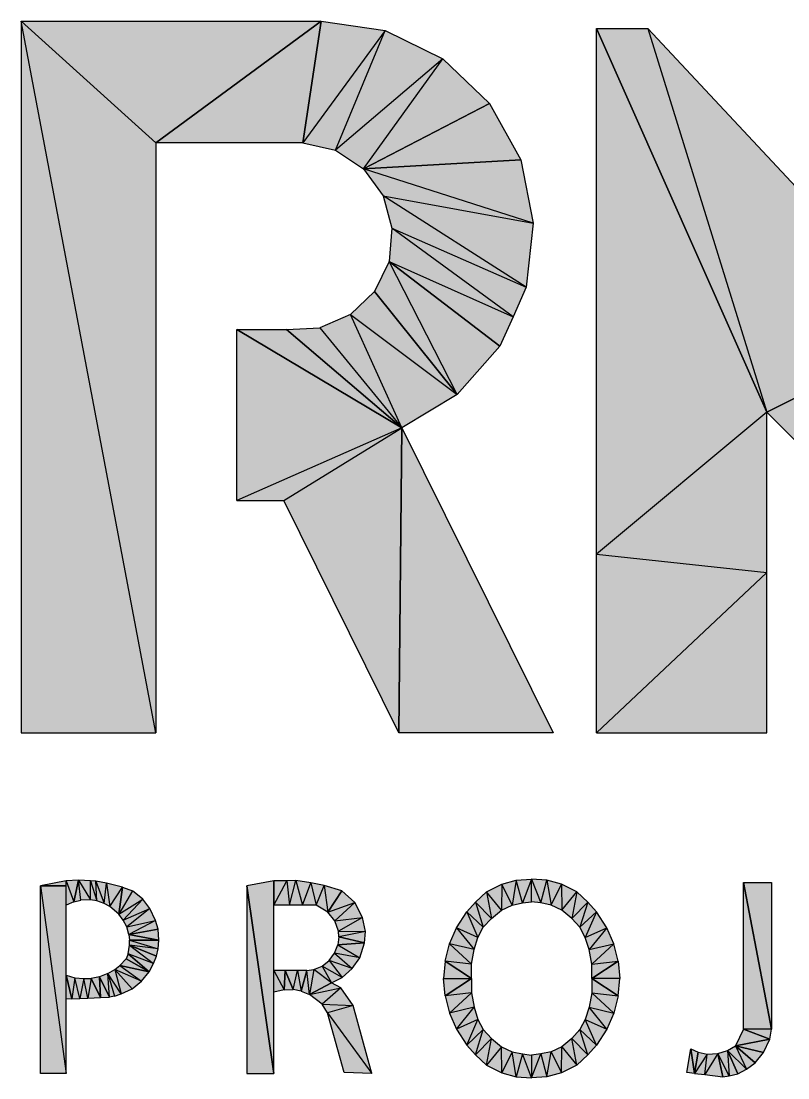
# Model space of a CAD drawing. Extents: x 0 to 119, y 0 to 84.
# Drawn here: x 112.336 to 113.43, y 10.733 to 12.241 of the extents above; entities that cross this region are included whole.
import ezdxf

# ---------------------------------------------------------------- set-up
doc = ezdxf.new("R2010")
doc.units = 0
doc.header["$MEASUREMENT"] = 0
doc.layers.add('35', color=255, linetype='CONTINUOUS')
doc.layers.add('48', color=7, linetype='CONTINUOUS')

msp = doc.modelspace()

# ---------------------------------------------------------------- linework, layer by layer
at = {"layer": '35', "color": 255, "linetype": 'Continuous'}
msp.add_line((113.285457, 10.740984), (113.29135, 10.774867), dxfattribs=at)
for points in [[(112.400094, 11.007624), (112.400094, 11.014564), (112.363265, 11.007624), (112.400094, 11.007624)], [(112.400094, 11.014564), (112.411117, 10.984457), (112.417433, 11.015539), (112.400094, 11.014564)], [(112.400094, 11.014564), (112.411117, 10.984457), (112.400094, 10.979635), (112.400094, 11.014564)], [(112.417433, 11.015539), (112.411117, 10.984457), (112.420744, 10.986872), (112.417433, 11.015539)], [(112.417433, 11.015539), (112.434562, 10.987343), (112.420744, 10.986872), (112.417433, 11.015539)], [(112.434562, 10.987343), (112.434562, 11.014788), (112.417433, 11.015539), (112.434562, 10.987343)], [(112.434562, 11.014788), (112.443797, 10.985889), (112.434562, 10.987343), (112.434562, 11.014788)], [(112.443797, 10.985889), (112.442093, 11.014006), (112.434562, 11.014788), (112.443797, 10.985889)], [(112.442093, 11.014006), (112.454245, 10.982406), (112.443797, 10.985889), (112.442093, 11.014006)], [(112.454245, 10.982406), (112.457666, 11.011298), (112.442093, 11.014006), (112.454245, 10.982406)], [(112.457666, 11.011298), (112.462424, 10.978141), (112.454245, 10.982406), (112.457666, 11.011298)], [(112.462424, 10.978141), (112.480219, 11.005412), (112.457666, 11.011298), (112.462424, 10.978141)], [(112.657895, 11.007624), (112.696197, 10.739511), (112.696197, 11.014447), (112.657895, 11.007624)], [(112.696197, 10.979635), (112.714738, 11.01464), (112.696197, 11.014447), (112.696197, 10.979635)], [(112.714738, 11.01464), (112.718392, 10.979635), (112.696197, 10.979635), (112.714738, 11.01464)], [(112.718392, 10.979635), (112.727527, 11.014843), (112.714738, 11.01464), (112.718392, 10.979635)], [(112.727527, 11.014843), (112.736917, 10.979635), (112.718392, 10.979635), (112.727527, 11.014843)], [(112.736917, 10.979635), (112.7491, 11.011845), (112.727527, 11.014843), (112.736917, 10.979635)], [(112.7491, 11.011845), (112.756596, 10.979635), (112.736917, 10.979635), (112.7491, 11.011845)], [(112.756596, 10.979635), (112.767994, 11.007953), (112.7491, 11.011845), (112.756596, 10.979635)], [(113.021165, 10.972596), (112.999666, 10.998786), (113.021558, 11.009831), (113.021165, 10.972596)], [(113.021558, 11.009831), (113.021165, 10.972596), (113.036306, 10.979964), (113.021558, 11.009831)], [(113.036306, 10.979964), (113.021558, 11.009831), (113.042213, 11.015528), (113.036306, 10.979964)], [(113.042213, 11.015528), (113.036306, 10.979964), (113.0508, 10.982959), (113.042213, 11.015528)], [(113.0508, 10.982959), (113.042213, 11.015528), (113.064035, 11.017117), (113.0508, 10.982959)], [(113.064035, 10.984723), (113.064035, 11.017117), (113.0508, 10.982959), (113.064035, 10.984723)], [(113.064035, 10.984723), (113.064035, 11.017117), (113.07727, 10.982959), (113.064035, 10.984723)], [(113.07727, 10.982959), (113.085857, 11.015528), (113.064035, 11.017117), (113.07727, 10.982959)], [(113.085857, 11.015528), (113.091764, 10.979964), (113.07727, 10.982959), (113.085857, 11.015528)], [(113.091764, 10.979964), (113.106512, 11.009831), (113.085857, 11.015528), (113.091764, 10.979964)], [(113.106512, 11.009831), (113.106905, 10.972596), (113.091764, 10.979964), (113.106512, 11.009831)], [(113.106905, 10.972596), (113.128404, 10.998786), (113.106512, 11.009831), (113.106905, 10.972596)], [(113.36648, 11.012044), (113.406255, 10.802857), (113.36648, 10.802857), (113.36648, 11.012044)], [(113.36648, 11.012044), (113.406255, 11.012044), (113.406255, 10.802857), (113.36648, 11.012044)], [(112.363265, 11.007624), (112.400094, 10.739511), (112.400094, 11.007624), (112.363265, 11.007624)], [(112.363265, 11.007624), (112.400094, 10.739511), (112.363265, 10.739511), (112.363265, 11.007624)], [(112.480219, 11.005412), (112.475275, 10.966833), (112.462424, 10.978141), (112.480219, 11.005412)], [(112.480219, 11.005412), (112.494376, 11.000259), (112.475275, 10.966833), (112.480219, 11.005412)], [(112.475275, 10.966833), (112.509386, 10.988172), (112.494376, 11.000259), (112.475275, 10.966833)], [(112.696197, 10.739511), (112.657895, 11.007624), (112.657895, 10.739511), (112.696197, 10.739511)], [(112.767994, 11.007953), (112.77313, 10.970036), (112.756596, 10.979635), (112.767994, 11.007953)], [(112.77313, 10.970036), (112.793425, 11.000259), (112.767994, 11.007953), (112.77313, 10.970036)], [(112.77313, 10.970036), (112.81198, 10.983449), (112.793425, 11.000259), (112.77313, 10.970036)], [(113.006827, 10.960991), (112.983797, 10.984173), (112.999666, 10.998786), (113.006827, 10.960991)], [(112.999666, 10.998786), (113.006827, 10.960991), (113.021165, 10.972596), (112.999666, 10.998786)], [(113.128404, 10.998786), (113.121243, 10.960991), (113.106905, 10.972596), (113.128404, 10.998786)], [(113.121243, 10.960991), (113.144273, 10.984173), (113.128404, 10.998786), (113.121243, 10.960991)], [(112.509386, 10.988172), (112.481498, 10.958562), (112.475275, 10.966833), (112.509386, 10.988172)], [(112.481498, 10.958562), (112.519217, 10.975189), (112.509386, 10.988172), (112.481498, 10.958562)], [(112.81198, 10.983449), (112.783381, 10.957277), (112.77313, 10.970036), (112.81198, 10.983449)], [(112.783381, 10.957277), (112.822798, 10.962418), (112.81198, 10.983449), (112.783381, 10.957277)], [(112.995056, 10.948213), (112.97164, 10.970449), (112.983797, 10.984173), (112.995056, 10.948213)], [(112.983797, 10.984173), (112.995056, 10.948213), (113.006827, 10.960991), (112.983797, 10.984173)], [(113.144273, 10.984173), (113.133014, 10.948213), (113.121243, 10.960991), (113.144273, 10.984173)], [(113.133014, 10.948213), (113.15643, 10.970449), (113.144273, 10.984173), (113.133014, 10.948213)], [(112.519217, 10.975189), (112.486353, 10.948788), (112.481498, 10.958562), (112.519217, 10.975189)], [(112.486353, 10.948788), (112.527347, 10.957858), (112.519217, 10.975189), (112.486353, 10.948788)], [(112.987484, 10.93369), (112.956726, 10.947676), (112.97164, 10.970449), (112.987484, 10.93369)], [(112.97164, 10.970449), (112.987484, 10.93369), (112.995056, 10.948213), (112.97164, 10.970449)], [(113.15643, 10.970449), (113.140586, 10.93369), (113.133014, 10.948213), (113.15643, 10.970449)], [(113.140586, 10.93369), (113.171344, 10.947676), (113.15643, 10.970449), (113.140586, 10.93369)], [(112.527347, 10.957858), (112.489481, 10.937848), (112.486353, 10.948788), (112.527347, 10.957858)], [(112.489481, 10.937848), (112.531116, 10.945505), (112.527347, 10.957858), (112.489481, 10.937848)], [(112.822798, 10.962418), (112.788261, 10.942629), (112.783381, 10.957277), (112.822798, 10.962418)], [(112.788261, 10.942629), (112.826831, 10.942377), (112.822798, 10.962418), (112.788261, 10.942629)], [(112.489481, 10.937848), (112.532086, 10.929699), (112.531116, 10.945505), (112.489481, 10.937848)], [(112.489481, 10.937848), (112.490427, 10.929699), (112.532086, 10.929699), (112.489481, 10.937848)], [(112.788972, 10.934511), (112.787586, 10.923401), (112.825795, 10.926234), (112.788972, 10.934511)], [(112.826831, 10.942377), (112.788972, 10.934511), (112.788261, 10.942629), (112.826831, 10.942377)], [(112.788972, 10.934511), (112.825795, 10.926234), (112.826831, 10.942377), (112.788972, 10.934511)], [(112.982149, 10.916399), (112.946719, 10.924562), (112.956726, 10.947676), (112.982149, 10.916399)], [(112.956726, 10.947676), (112.982149, 10.916399), (112.987484, 10.93369), (112.956726, 10.947676)], [(113.171344, 10.947676), (113.145921, 10.916399), (113.140586, 10.93369), (113.171344, 10.947676)], [(113.145921, 10.916399), (113.181351, 10.924562), (113.171344, 10.947676), (113.145921, 10.916399)], [(112.5247, 10.896361), (112.488221, 10.910586), (112.490286, 10.922517), (112.5247, 10.896361)], [(112.531245, 10.917706), (112.490286, 10.922517), (112.490427, 10.929699), (112.531245, 10.917706)], [(112.490286, 10.922517), (112.528755, 10.907211), (112.531245, 10.917706), (112.490286, 10.922517)], [(112.490286, 10.922517), (112.5247, 10.896361), (112.528755, 10.907211), (112.490286, 10.922517)], [(112.490427, 10.929699), (112.531245, 10.917706), (112.532086, 10.929699), (112.490427, 10.929699)], [(112.819024, 10.904901), (112.782901, 10.911396), (112.787586, 10.923401), (112.819024, 10.904901)], [(112.787586, 10.923401), (112.819024, 10.904901), (112.825795, 10.926234), (112.787586, 10.923401)], [(112.978371, 10.895702), (112.940595, 10.899857), (112.946719, 10.924562), (112.978371, 10.895702)], [(112.946719, 10.924562), (112.978371, 10.895702), (112.982149, 10.916399), (112.946719, 10.924562)], [(113.181351, 10.924562), (113.149699, 10.895702), (113.145921, 10.916399), (113.181351, 10.924562)], [(113.149699, 10.895702), (113.187475, 10.899857), (113.181351, 10.924562), (113.149699, 10.895702)], [(112.485537, 10.903031), (112.476385, 10.893515), (112.518439, 10.884906), (112.485537, 10.903031)], [(112.485537, 10.903031), (112.518439, 10.884906), (112.488221, 10.910586), (112.485537, 10.903031)], [(112.488221, 10.910586), (112.518439, 10.884906), (112.5247, 10.896361), (112.488221, 10.910586)], [(112.808071, 10.889485), (112.77535, 10.900716), (112.782901, 10.911396), (112.808071, 10.889485)], [(112.782901, 10.911396), (112.808071, 10.889485), (112.819024, 10.904901), (112.782901, 10.911396)], [(112.478287, 10.853095), (112.459221, 10.882176), (112.469149, 10.887815), (112.478287, 10.853095)], [(112.476385, 10.893515), (112.507386, 10.871493), (112.469149, 10.887815), (112.476385, 10.893515)], [(112.469149, 10.887815), (112.493913, 10.86067), (112.507386, 10.871493), (112.469149, 10.887815)], [(112.469149, 10.887815), (112.478287, 10.853095), (112.493913, 10.86067), (112.469149, 10.887815)], [(112.476385, 10.893515), (112.507386, 10.871493), (112.518439, 10.884906), (112.476385, 10.893515)], [(112.753319, 10.888071), (112.746891, 10.852527), (112.743338, 10.886826), (112.753319, 10.888071)], [(112.753319, 10.888071), (112.746891, 10.852527), (112.778694, 10.869148), (112.753319, 10.888071)], [(112.778694, 10.869148), (112.753319, 10.888071), (112.76509, 10.892951), (112.778694, 10.869148)], [(112.793513, 10.876591), (112.76509, 10.892951), (112.77535, 10.900716), (112.793513, 10.876591)], [(112.76509, 10.892951), (112.778694, 10.869148), (112.793513, 10.876591), (112.76509, 10.892951)], [(112.77535, 10.900716), (112.793513, 10.876591), (112.808071, 10.889485), (112.77535, 10.900716)], [(112.938351, 10.875252), (112.978158, 10.875252), (112.940595, 10.899857), (112.938351, 10.875252)], [(112.940595, 10.899857), (112.978158, 10.875252), (112.978371, 10.895702), (112.940595, 10.899857)], [(113.187475, 10.899857), (113.149913, 10.875252), (113.149699, 10.895702), (113.187475, 10.899857)], [(113.189719, 10.875252), (113.149913, 10.875252), (113.187475, 10.899857), (113.189719, 10.875252)], [(112.407907, 10.84595), (112.400094, 10.87992), (112.412348, 10.876318), (112.407907, 10.84595)], [(112.400094, 10.87992), (112.407907, 10.84595), (112.400094, 10.845578), (112.400094, 10.87992)], [(112.412348, 10.876318), (112.407907, 10.84595), (112.419638, 10.846509), (112.412348, 10.876318)], [(112.419638, 10.846509), (112.412348, 10.876318), (112.425197, 10.874993), (112.419638, 10.846509)], [(112.425197, 10.874993), (112.419638, 10.846509), (112.43103, 10.847051), (112.425197, 10.874993)], [(112.43103, 10.847051), (112.425197, 10.874993), (112.435517, 10.875306), (112.43103, 10.847051)], [(112.435517, 10.875306), (112.43103, 10.847051), (112.448803, 10.847897), (112.435517, 10.875306)], [(112.44767, 10.877643), (112.435517, 10.875306), (112.448803, 10.847897), (112.44767, 10.877643)], [(112.459221, 10.882176), (112.44767, 10.877643), (112.461966, 10.848524), (112.459221, 10.882176)], [(112.44767, 10.877643), (112.448803, 10.847897), (112.461966, 10.848524), (112.44767, 10.877643)], [(112.459221, 10.882176), (112.469107, 10.849944), (112.478287, 10.853095), (112.459221, 10.882176)], [(112.461966, 10.848524), (112.459221, 10.882176), (112.469107, 10.849944), (112.461966, 10.848524)], [(112.696197, 10.886826), (112.711166, 10.858923), (112.696197, 10.85589), (112.696197, 10.886826)], [(112.711166, 10.858923), (112.712181, 10.886826), (112.696197, 10.886826), (112.711166, 10.858923)], [(112.712181, 10.886826), (112.711166, 10.858923), (112.723752, 10.859532), (112.712181, 10.886826)], [(112.723752, 10.859532), (112.729842, 10.886826), (112.712181, 10.886826), (112.723752, 10.859532)], [(112.729842, 10.886826), (112.73512, 10.856893), (112.723752, 10.859532), (112.729842, 10.886826)], [(112.73512, 10.856893), (112.743338, 10.886826), (112.729842, 10.886826), (112.73512, 10.856893)], [(112.743338, 10.886826), (112.73512, 10.856893), (112.746891, 10.852527), (112.743338, 10.886826)], [(112.938351, 10.875252), (112.978158, 10.875252), (112.940595, 10.850648), (112.938351, 10.875252)], [(112.940595, 10.850648), (112.978158, 10.875252), (112.978371, 10.854803), (112.940595, 10.850648)], [(113.187475, 10.850648), (113.149913, 10.875252), (113.149699, 10.854803), (113.187475, 10.850648)], [(113.189719, 10.875252), (113.149913, 10.875252), (113.187475, 10.850648), (113.189719, 10.875252)], [(112.746891, 10.852527), (112.791952, 10.861783), (112.778694, 10.869148), (112.746891, 10.852527)], [(112.791952, 10.861783), (112.76521, 10.838402), (112.746891, 10.852527), (112.791952, 10.861783)], [(112.76521, 10.838402), (112.80963, 10.836739), (112.791952, 10.861783), (112.76521, 10.838402)], [(112.978371, 10.854803), (112.940595, 10.850648), (112.946719, 10.825943), (112.978371, 10.854803)], [(112.946719, 10.825943), (112.978371, 10.854803), (112.982149, 10.834106), (112.946719, 10.825943)], [(113.181351, 10.825943), (113.149699, 10.854803), (113.145921, 10.834106), (113.181351, 10.825943)], [(113.149699, 10.854803), (113.187475, 10.850648), (113.181351, 10.825943), (113.149699, 10.854803)], [(112.80963, 10.836739), (112.772801, 10.826427), (112.76521, 10.838402), (112.80963, 10.836739)], [(112.836146, 10.739511), (112.80963, 10.836739), (112.772801, 10.826427), (112.836146, 10.739511)], [(112.982149, 10.834106), (112.946719, 10.825943), (112.956726, 10.802829), (112.982149, 10.834106)], [(112.956726, 10.802829), (112.982149, 10.834106), (112.987484, 10.816815), (112.956726, 10.802829)], [(113.171344, 10.802829), (113.145921, 10.834106), (113.140586, 10.816815), (113.171344, 10.802829)], [(113.145921, 10.834106), (113.181351, 10.825943), (113.171344, 10.802829), (113.145921, 10.834106)], [(112.772801, 10.826427), (112.836146, 10.739511), (112.796371, 10.740984), (112.772801, 10.826427)], [(112.987484, 10.816815), (112.956726, 10.802829), (112.97164, 10.780056), (112.987484, 10.816815)], [(112.97164, 10.780056), (112.987484, 10.816815), (112.995056, 10.802292), (112.97164, 10.780056)], [(113.15643, 10.780056), (113.140586, 10.816815), (113.133014, 10.802292), (113.15643, 10.780056)], [(113.140586, 10.816815), (113.171344, 10.802829), (113.15643, 10.780056), (113.140586, 10.816815)], [(112.995056, 10.802292), (112.97164, 10.780056), (112.983797, 10.766332), (112.995056, 10.802292)], [(112.983797, 10.766332), (112.995056, 10.802292), (113.006827, 10.789514), (112.983797, 10.766332)], [(113.144273, 10.766332), (113.133014, 10.802292), (113.121243, 10.789514), (113.144273, 10.766332)], [(113.133014, 10.802292), (113.15643, 10.780056), (113.144273, 10.766332), (113.133014, 10.802292)], [(113.36648, 10.802857), (113.354695, 10.779286), (113.403763, 10.788803), (113.36648, 10.802857)], [(113.36648, 10.802857), (113.403763, 10.788803), (113.406255, 10.802857), (113.36648, 10.802857)], [(113.006827, 10.789514), (112.983797, 10.766332), (112.999666, 10.751719), (113.006827, 10.789514)], [(112.999666, 10.751719), (113.006827, 10.789514), (113.021165, 10.777909), (112.999666, 10.751719)], [(113.128404, 10.751719), (113.121243, 10.789514), (113.106905, 10.777909), (113.128404, 10.751719)], [(113.121243, 10.789514), (113.144273, 10.766332), (113.128404, 10.751719), (113.121243, 10.789514)], [(113.354695, 10.779286), (113.394956, 10.769769), (113.403763, 10.788803), (113.354695, 10.779286)], [(113.021165, 10.777909), (112.999666, 10.751719), (113.021558, 10.740674), (113.021165, 10.777909)], [(113.021558, 10.740674), (113.021165, 10.777909), (113.036306, 10.770541), (113.021558, 10.740674)], [(113.036306, 10.770541), (113.021558, 10.740674), (113.042213, 10.734977), (113.036306, 10.770541)], [(113.042213, 10.734977), (113.036306, 10.770541), (113.0508, 10.767546), (113.042213, 10.734977)], [(113.0508, 10.767546), (113.042213, 10.734977), (113.064035, 10.733388), (113.0508, 10.767546)], [(113.064035, 10.765782), (113.064035, 10.733388), (113.0508, 10.767546), (113.064035, 10.765782)], [(113.064035, 10.765782), (113.064035, 10.733388), (113.07727, 10.767546), (113.064035, 10.765782)], [(113.07727, 10.767546), (113.085857, 10.734977), (113.064035, 10.733388), (113.07727, 10.767546)], [(113.085857, 10.734977), (113.091764, 10.770541), (113.07727, 10.767546), (113.085857, 10.734977)], [(113.091764, 10.770541), (113.106512, 10.740674), (113.085857, 10.734977), (113.091764, 10.770541)], [(113.106512, 10.740674), (113.106905, 10.777909), (113.091764, 10.770541), (113.106512, 10.740674)], [(113.106905, 10.777909), (113.128404, 10.751719), (113.106512, 10.740674), (113.106905, 10.777909)], [(113.29135, 10.774867), (113.296479, 10.739725), (113.285457, 10.740984), (113.29135, 10.774867)], [(113.29135, 10.774867), (113.30182, 10.770266), (113.296479, 10.739725), (113.29135, 10.774867)], [(113.296479, 10.739725), (113.30182, 10.770266), (113.314576, 10.767216), (113.296479, 10.739725)], [(113.314576, 10.767216), (113.296479, 10.739725), (113.311237, 10.738038), (113.314576, 10.767216)], [(113.329827, 10.768186), (113.311237, 10.738038), (113.337017, 10.735092), (113.329827, 10.768186)], [(113.311237, 10.738038), (113.314576, 10.767216), (113.329827, 10.768186), (113.311237, 10.738038)], [(113.34591, 10.736435), (113.329827, 10.768186), (113.343692, 10.772623), (113.34591, 10.736435)], [(113.329827, 10.768186), (113.337017, 10.735092), (113.34591, 10.736435), (113.329827, 10.768186)], [(113.370716, 10.745725), (113.343692, 10.772623), (113.354695, 10.779286), (113.370716, 10.745725)], [(113.343692, 10.772623), (113.358112, 10.739208), (113.370716, 10.745725), (113.343692, 10.772623)], [(113.343692, 10.772623), (113.34591, 10.736435), (113.358112, 10.739208), (113.343692, 10.772623)], [(113.354695, 10.779286), (113.382817, 10.755052), (113.394956, 10.769769), (113.354695, 10.779286)], [(113.354695, 10.779286), (113.370716, 10.745725), (113.382817, 10.755052), (113.354695, 10.779286)]]:
    msp.add_lwpolyline(points, dxfattribs=at)
for points in [[(112.400094, 11.007624), (112.400094, 11.014564), (112.363265, 11.007624)], [(112.400094, 11.014564), (112.411117, 10.984457), (112.417433, 11.015539)], [(112.400094, 11.014564), (112.417433, 11.015539), (112.400094, 11.014564)], [(112.400094, 11.014564), (112.411117, 10.984457), (112.400094, 10.979635)], [(112.400094, 11.014564), (112.400094, 10.979635), (112.400094, 11.014564)], [(112.417433, 11.015539), (112.411117, 10.984457), (112.420744, 10.986872)], [(112.417433, 11.015539), (112.434562, 10.987343), (112.420744, 10.986872)], [(112.417433, 11.015539), (112.420744, 10.986872), (112.417433, 11.015539)], [(112.434562, 10.987343), (112.434562, 11.014788), (112.417433, 11.015539)], [(112.434562, 10.987343), (112.417433, 11.015539), (112.434562, 10.987343)], [(112.417433, 11.015539), (112.420744, 10.986872), (112.417433, 11.015539)], [(112.434562, 11.014788), (112.443797, 10.985889), (112.434562, 10.987343)], [(112.434562, 11.014788), (112.434562, 10.987343), (112.434562, 11.014788)], [(112.443797, 10.985889), (112.442093, 11.014006), (112.434562, 11.014788)], [(112.443797, 10.985889), (112.434562, 11.014788), (112.443797, 10.985889)], [(112.442093, 11.014006), (112.454245, 10.982406), (112.443797, 10.985889)], [(112.442093, 11.014006), (112.443797, 10.985889), (112.442093, 11.014006)], [(112.454245, 10.982406), (112.457666, 11.011298), (112.442093, 11.014006)], [(112.454245, 10.982406), (112.442093, 11.014006), (112.454245, 10.982406)], [(112.457666, 11.011298), (112.462424, 10.978141), (112.454245, 10.982406)], [(112.457666, 11.011298), (112.454245, 10.982406), (112.457666, 11.011298)], [(112.462424, 10.978141), (112.480219, 11.005412), (112.457666, 11.011298)], [(112.462424, 10.978141), (112.457666, 11.011298), (112.462424, 10.978141)], [(112.657895, 11.007624), (112.696197, 10.739511), (112.696197, 11.014447)], [(112.657895, 11.007624), (112.696197, 11.014447), (112.657895, 11.007624)], [(112.696197, 10.979635), (112.714738, 11.01464), (112.696197, 11.014447)], [(112.714738, 11.01464), (112.718392, 10.979635), (112.696197, 10.979635)], [(112.714738, 11.01464), (112.696197, 10.979635), (112.714738, 11.01464)], [(112.696197, 10.979635), (112.696197, 11.014447), (112.696197, 10.979635)], [(112.718392, 10.979635), (112.727527, 11.014843), (112.714738, 11.01464)], [(112.718392, 10.979635), (112.714738, 11.01464), (112.718392, 10.979635)], [(112.727527, 11.014843), (112.736917, 10.979635), (112.718392, 10.979635)], [(112.727527, 11.014843), (112.718392, 10.979635), (112.727527, 11.014843)], [(112.736917, 10.979635), (112.7491, 11.011845), (112.727527, 11.014843)], [(112.736917, 10.979635), (112.727527, 11.014843), (112.736917, 10.979635)], [(112.7491, 11.011845), (112.756596, 10.979635), (112.736917, 10.979635)], [(112.7491, 11.011845), (112.736917, 10.979635), (112.7491, 11.011845)], [(112.756596, 10.979635), (112.767994, 11.007953), (112.7491, 11.011845)], [(112.756596, 10.979635), (112.7491, 11.011845), (112.756596, 10.979635)], [(113.021165, 10.972596), (112.999666, 10.998786), (113.021558, 11.009831)], [(113.021558, 11.009831), (113.021165, 10.972596), (113.036306, 10.979964)], [(113.021165, 10.972596), (113.021558, 11.009831), (113.021165, 10.972596)], [(113.036306, 10.979964), (113.021558, 11.009831), (113.042213, 11.015528)], [(113.021558, 11.009831), (113.036306, 10.979964), (113.021558, 11.009831)], [(113.042213, 11.015528), (113.036306, 10.979964), (113.0508, 10.982959)], [(113.036306, 10.979964), (113.042213, 11.015528), (113.036306, 10.979964)], [(113.0508, 10.982959), (113.042213, 11.015528), (113.064035, 11.017117)], [(113.042213, 11.015528), (113.0508, 10.982959), (113.042213, 11.015528)], [(113.064035, 10.984723), (113.064035, 11.017117), (113.0508, 10.982959)], [(113.0508, 10.982959), (113.064035, 11.017117), (113.0508, 10.982959)], [(113.064035, 10.984723), (113.064035, 11.017117), (113.07727, 10.982959)], [(113.07727, 10.982959), (113.085857, 11.015528), (113.064035, 11.017117)], [(113.07727, 10.982959), (113.064035, 11.017117), (113.07727, 10.982959)], [(113.085857, 11.015528), (113.091764, 10.979964), (113.07727, 10.982959)], [(113.085857, 11.015528), (113.07727, 10.982959), (113.085857, 11.015528)], [(113.091764, 10.979964), (113.106512, 11.009831), (113.085857, 11.015528)], [(113.091764, 10.979964), (113.085857, 11.015528), (113.091764, 10.979964)], [(113.106512, 11.009831), (113.106905, 10.972596), (113.091764, 10.979964)], [(113.106512, 11.009831), (113.091764, 10.979964), (113.106512, 11.009831)], [(113.106905, 10.972596), (113.128404, 10.998786), (113.106512, 11.009831)], [(113.106905, 10.972596), (113.106512, 11.009831), (113.106905, 10.972596)], [(113.36648, 11.012044), (113.406255, 10.802857), (113.36648, 10.802857)], [(113.36648, 11.012044), (113.36648, 10.802857), (113.36648, 11.012044)], [(113.36648, 11.012044), (113.406255, 11.012044), (113.406255, 10.802857)], [(113.36648, 11.012044), (113.406255, 10.802857), (113.36648, 11.012044)], [(112.400094, 11.007624), (112.363265, 11.007624), (112.400094, 11.007624)], [(112.363265, 11.007624), (112.400094, 10.739511), (112.400094, 11.007624)], [(112.363265, 11.007624), (112.400094, 11.007624), (112.363265, 11.007624)], [(112.363265, 11.007624), (112.400094, 10.739511), (112.363265, 10.739511)], [(112.363265, 11.007624), (112.363265, 10.739511), (112.363265, 11.007624)], [(112.480219, 11.005412), (112.475275, 10.966833), (112.462424, 10.978141)], [(112.480219, 11.005412), (112.462424, 10.978141), (112.480219, 11.005412)], [(112.480219, 11.005412), (112.494376, 11.000259), (112.475275, 10.966833)], [(112.480219, 11.005412), (112.475275, 10.966833), (112.480219, 11.005412)], [(112.475275, 10.966833), (112.509386, 10.988172), (112.494376, 11.000259)], [(112.475275, 10.966833), (112.494376, 11.000259), (112.475275, 10.966833)], [(112.696197, 10.739511), (112.657895, 11.007624), (112.657895, 10.739511)], [(112.767994, 11.007953), (112.77313, 10.970036), (112.756596, 10.979635)], [(112.767994, 11.007953), (112.756596, 10.979635), (112.767994, 11.007953)], [(112.77313, 10.970036), (112.793425, 11.000259), (112.767994, 11.007953)], [(112.77313, 10.970036), (112.767994, 11.007953), (112.77313, 10.970036)], [(112.77313, 10.970036), (112.81198, 10.983449), (112.793425, 11.000259)], [(112.77313, 10.970036), (112.793425, 11.000259), (112.77313, 10.970036)], [(113.006827, 10.960991), (112.983797, 10.984173), (112.999666, 10.998786)], [(112.999666, 10.998786), (113.006827, 10.960991), (113.021165, 10.972596)], [(112.999666, 10.998786), (113.021165, 10.972596), (112.999666, 10.998786)], [(113.006827, 10.960991), (112.999666, 10.998786), (113.006827, 10.960991)], [(113.128404, 10.998786), (113.121243, 10.960991), (113.106905, 10.972596)], [(113.128404, 10.998786), (113.106905, 10.972596), (113.128404, 10.998786)], [(113.121243, 10.960991), (113.144273, 10.984173), (113.128404, 10.998786)], [(113.121243, 10.960991), (113.128404, 10.998786), (113.121243, 10.960991)], [(112.509386, 10.988172), (112.481498, 10.958562), (112.475275, 10.966833)], [(112.509386, 10.988172), (112.475275, 10.966833), (112.509386, 10.988172)], [(112.481498, 10.958562), (112.519217, 10.975189), (112.509386, 10.988172)], [(112.481498, 10.958562), (112.509386, 10.988172), (112.481498, 10.958562)], [(112.81198, 10.983449), (112.783381, 10.957277), (112.77313, 10.970036)], [(112.81198, 10.983449), (112.77313, 10.970036), (112.81198, 10.983449)], [(112.783381, 10.957277), (112.822798, 10.962418), (112.81198, 10.983449)], [(112.783381, 10.957277), (112.81198, 10.983449), (112.783381, 10.957277)], [(112.995056, 10.948213), (112.97164, 10.970449), (112.983797, 10.984173)], [(112.983797, 10.984173), (112.995056, 10.948213), (113.006827, 10.960991)], [(112.983797, 10.984173), (113.006827, 10.960991), (112.983797, 10.984173)], [(112.995056, 10.948213), (112.983797, 10.984173), (112.995056, 10.948213)], [(113.064035, 10.984723), (113.0508, 10.982959), (113.064035, 10.984723)], [(113.064035, 10.984723), (113.07727, 10.982959), (113.064035, 10.984723)], [(113.144273, 10.984173), (113.133014, 10.948213), (113.121243, 10.960991)], [(113.144273, 10.984173), (113.121243, 10.960991), (113.144273, 10.984173)], [(113.133014, 10.948213), (113.15643, 10.970449), (113.144273, 10.984173)], [(113.133014, 10.948213), (113.144273, 10.984173), (113.133014, 10.948213)], [(112.519217, 10.975189), (112.486353, 10.948788), (112.481498, 10.958562)], [(112.519217, 10.975189), (112.481498, 10.958562), (112.519217, 10.975189)], [(112.486353, 10.948788), (112.527347, 10.957858), (112.519217, 10.975189)], [(112.486353, 10.948788), (112.519217, 10.975189), (112.486353, 10.948788)], [(112.987484, 10.93369), (112.956726, 10.947676), (112.97164, 10.970449)], [(112.97164, 10.970449), (112.987484, 10.93369), (112.995056, 10.948213)], [(112.97164, 10.970449), (112.995056, 10.948213), (112.97164, 10.970449)], [(112.987484, 10.93369), (112.97164, 10.970449), (112.987484, 10.93369)], [(113.15643, 10.970449), (113.140586, 10.93369), (113.133014, 10.948213)], [(113.15643, 10.970449), (113.133014, 10.948213), (113.15643, 10.970449)], [(113.140586, 10.93369), (113.171344, 10.947676), (113.15643, 10.970449)], [(113.140586, 10.93369), (113.15643, 10.970449), (113.140586, 10.93369)], [(112.527347, 10.957858), (112.489481, 10.937848), (112.486353, 10.948788)], [(112.527347, 10.957858), (112.486353, 10.948788), (112.527347, 10.957858)], [(112.489481, 10.937848), (112.531116, 10.945505), (112.527347, 10.957858)], [(112.489481, 10.937848), (112.527347, 10.957858), (112.489481, 10.937848)], [(112.822798, 10.962418), (112.788261, 10.942629), (112.783381, 10.957277)], [(112.822798, 10.962418), (112.783381, 10.957277), (112.822798, 10.962418)], [(112.788261, 10.942629), (112.826831, 10.942377), (112.822798, 10.962418)], [(112.788261, 10.942629), (112.822798, 10.962418), (112.788261, 10.942629)], [(112.489481, 10.937848), (112.532086, 10.929699), (112.531116, 10.945505)], [(112.489481, 10.937848), (112.531116, 10.945505), (112.489481, 10.937848)], [(112.489481, 10.937848), (112.490427, 10.929699), (112.532086, 10.929699)], [(112.489481, 10.937848), (112.532086, 10.929699), (112.489481, 10.937848)], [(112.788972, 10.934511), (112.787586, 10.923401), (112.825795, 10.926234)], [(112.826831, 10.942377), (112.788972, 10.934511), (112.788261, 10.942629)], [(112.826831, 10.942377), (112.788261, 10.942629), (112.826831, 10.942377)], [(112.788972, 10.934511), (112.825795, 10.926234), (112.826831, 10.942377)], [(112.788972, 10.934511), (112.826831, 10.942377), (112.788972, 10.934511)], [(112.788972, 10.934511), (112.825795, 10.926234), (112.788972, 10.934511)], [(112.982149, 10.916399), (112.946719, 10.924562), (112.956726, 10.947676)], [(112.956726, 10.947676), (112.982149, 10.916399), (112.987484, 10.93369)], [(112.956726, 10.947676), (112.987484, 10.93369), (112.956726, 10.947676)], [(112.982149, 10.916399), (112.956726, 10.947676), (112.982149, 10.916399)], [(113.171344, 10.947676), (113.145921, 10.916399), (113.140586, 10.93369)], [(113.171344, 10.947676), (113.140586, 10.93369), (113.171344, 10.947676)], [(113.145921, 10.916399), (113.181351, 10.924562), (113.171344, 10.947676)], [(113.145921, 10.916399), (113.171344, 10.947676), (113.145921, 10.916399)], [(112.5247, 10.896361), (112.488221, 10.910586), (112.490286, 10.922517)], [(112.531245, 10.917706), (112.490286, 10.922517), (112.490427, 10.929699)], [(112.490286, 10.922517), (112.528755, 10.907211), (112.531245, 10.917706)], [(112.490286, 10.922517), (112.531245, 10.917706), (112.490286, 10.922517)], [(112.490286, 10.922517), (112.5247, 10.896361), (112.528755, 10.907211)], [(112.490286, 10.922517), (112.528755, 10.907211), (112.490286, 10.922517)], [(112.5247, 10.896361), (112.490286, 10.922517), (112.5247, 10.896361)], [(112.490427, 10.929699), (112.531245, 10.917706), (112.532086, 10.929699)], [(112.490427, 10.929699), (112.532086, 10.929699), (112.490427, 10.929699)], [(112.531245, 10.917706), (112.490427, 10.929699), (112.531245, 10.917706)], [(112.819024, 10.904901), (112.782901, 10.911396), (112.787586, 10.923401)], [(112.787586, 10.923401), (112.819024, 10.904901), (112.825795, 10.926234)], [(112.787586, 10.923401), (112.825795, 10.926234), (112.787586, 10.923401)], [(112.819024, 10.904901), (112.787586, 10.923401), (112.819024, 10.904901)], [(112.978371, 10.895702), (112.940595, 10.899857), (112.946719, 10.924562)], [(112.946719, 10.924562), (112.978371, 10.895702), (112.982149, 10.916399)], [(112.946719, 10.924562), (112.982149, 10.916399), (112.946719, 10.924562)], [(112.978371, 10.895702), (112.946719, 10.924562), (112.978371, 10.895702)], [(113.181351, 10.924562), (113.149699, 10.895702), (113.145921, 10.916399)], [(113.181351, 10.924562), (113.145921, 10.916399), (113.181351, 10.924562)], [(113.149699, 10.895702), (113.187475, 10.899857), (113.181351, 10.924562)], [(113.149699, 10.895702), (113.181351, 10.924562), (113.149699, 10.895702)], [(112.485537, 10.903031), (112.476385, 10.893515), (112.518439, 10.884906)], [(112.485537, 10.903031), (112.518439, 10.884906), (112.488221, 10.910586)], [(112.485537, 10.903031), (112.488221, 10.910586), (112.485537, 10.903031)], [(112.485537, 10.903031), (112.518439, 10.884906), (112.485537, 10.903031)], [(112.488221, 10.910586), (112.518439, 10.884906), (112.5247, 10.896361)], [(112.488221, 10.910586), (112.5247, 10.896361), (112.488221, 10.910586)], [(112.808071, 10.889485), (112.77535, 10.900716), (112.782901, 10.911396)], [(112.782901, 10.911396), (112.808071, 10.889485), (112.819024, 10.904901)], [(112.782901, 10.911396), (112.819024, 10.904901), (112.782901, 10.911396)], [(112.808071, 10.889485), (112.782901, 10.911396), (112.808071, 10.889485)], [(112.478287, 10.853095), (112.459221, 10.882176), (112.469149, 10.887815)], [(112.476385, 10.893515), (112.507386, 10.871493), (112.469149, 10.887815)], [(112.476385, 10.893515), (112.469149, 10.887815), (112.476385, 10.893515)], [(112.469149, 10.887815), (112.493913, 10.86067), (112.507386, 10.871493)], [(112.469149, 10.887815), (112.507386, 10.871493), (112.469149, 10.887815)], [(112.469149, 10.887815), (112.478287, 10.853095), (112.493913, 10.86067)], [(112.469149, 10.887815), (112.493913, 10.86067), (112.469149, 10.887815)], [(112.478287, 10.853095), (112.469149, 10.887815), (112.478287, 10.853095)], [(112.476385, 10.893515), (112.507386, 10.871493), (112.518439, 10.884906)], [(112.476385, 10.893515), (112.518439, 10.884906), (112.476385, 10.893515)], [(112.753319, 10.888071), (112.746891, 10.852527), (112.743338, 10.886826)], [(112.753319, 10.888071), (112.743338, 10.886826), (112.753319, 10.888071)], [(112.753319, 10.888071), (112.746891, 10.852527), (112.778694, 10.869148)], [(112.778694, 10.869148), (112.753319, 10.888071), (112.76509, 10.892951)], [(112.753319, 10.888071), (112.778694, 10.869148), (112.753319, 10.888071)], [(112.793513, 10.876591), (112.76509, 10.892951), (112.77535, 10.900716)], [(112.76509, 10.892951), (112.778694, 10.869148), (112.793513, 10.876591)], [(112.76509, 10.892951), (112.793513, 10.876591), (112.76509, 10.892951)], [(112.778694, 10.869148), (112.76509, 10.892951), (112.778694, 10.869148)], [(112.77535, 10.900716), (112.793513, 10.876591), (112.808071, 10.889485)], [(112.77535, 10.900716), (112.808071, 10.889485), (112.77535, 10.900716)], [(112.793513, 10.876591), (112.77535, 10.900716), (112.793513, 10.876591)], [(112.938351, 10.875252), (112.978158, 10.875252), (112.940595, 10.899857)], [(112.938351, 10.875252), (112.940595, 10.899857), (112.938351, 10.875252)], [(112.940595, 10.899857), (112.978158, 10.875252), (112.978371, 10.895702)], [(112.940595, 10.899857), (112.978371, 10.895702), (112.940595, 10.899857)], [(113.187475, 10.899857), (113.149913, 10.875252), (113.149699, 10.895702)], [(113.187475, 10.899857), (113.149699, 10.895702), (113.187475, 10.899857)], [(113.189719, 10.875252), (113.149913, 10.875252), (113.187475, 10.899857)], [(113.189719, 10.875252), (113.187475, 10.899857), (113.189719, 10.875252)], [(112.407907, 10.84595), (112.400094, 10.87992), (112.412348, 10.876318)], [(112.400094, 10.87992), (112.407907, 10.84595), (112.400094, 10.845578)], [(112.400094, 10.87992), (112.400094, 10.845578), (112.400094, 10.87992)], [(112.412348, 10.876318), (112.407907, 10.84595), (112.419638, 10.846509)], [(112.407907, 10.84595), (112.412348, 10.876318), (112.407907, 10.84595)], [(112.419638, 10.846509), (112.412348, 10.876318), (112.425197, 10.874993)], [(112.412348, 10.876318), (112.419638, 10.846509), (112.412348, 10.876318)], [(112.425197, 10.874993), (112.419638, 10.846509), (112.43103, 10.847051)], [(112.419638, 10.846509), (112.425197, 10.874993), (112.419638, 10.846509)], [(112.43103, 10.847051), (112.425197, 10.874993), (112.435517, 10.875306)], [(112.425197, 10.874993), (112.43103, 10.847051), (112.425197, 10.874993)], [(112.43103, 10.847051), (112.435517, 10.875306), (112.43103, 10.847051)], [(112.435517, 10.875306), (112.43103, 10.847051), (112.448803, 10.847897)], [(112.44767, 10.877643), (112.435517, 10.875306), (112.448803, 10.847897)], [(112.435517, 10.875306), (112.448803, 10.847897), (112.435517, 10.875306)], [(112.459221, 10.882176), (112.44767, 10.877643), (112.461966, 10.848524)], [(112.44767, 10.877643), (112.448803, 10.847897), (112.44767, 10.877643)], [(112.44767, 10.877643), (112.448803, 10.847897), (112.461966, 10.848524)], [(112.44767, 10.877643), (112.461966, 10.848524), (112.44767, 10.877643)], [(112.459221, 10.882176), (112.469107, 10.849944), (112.478287, 10.853095)], [(112.459221, 10.882176), (112.478287, 10.853095), (112.459221, 10.882176)], [(112.461966, 10.848524), (112.459221, 10.882176), (112.469107, 10.849944)], [(112.459221, 10.882176), (112.461966, 10.848524), (112.459221, 10.882176)], [(112.696197, 10.886826), (112.711166, 10.858923), (112.696197, 10.85589)], [(112.696197, 10.886826), (112.696197, 10.85589), (112.696197, 10.886826)], [(112.711166, 10.858923), (112.712181, 10.886826), (112.696197, 10.886826)], [(112.711166, 10.858923), (112.696197, 10.886826), (112.711166, 10.858923)], [(112.712181, 10.886826), (112.711166, 10.858923), (112.723752, 10.859532)], [(112.712181, 10.886826), (112.723752, 10.859532), (112.712181, 10.886826)], [(112.723752, 10.859532), (112.729842, 10.886826), (112.712181, 10.886826)], [(112.723752, 10.859532), (112.712181, 10.886826), (112.723752, 10.859532)], [(112.729842, 10.886826), (112.73512, 10.856893), (112.723752, 10.859532)], [(112.729842, 10.886826), (112.723752, 10.859532), (112.729842, 10.886826)], [(112.73512, 10.856893), (112.743338, 10.886826), (112.729842, 10.886826)], [(112.73512, 10.856893), (112.729842, 10.886826), (112.73512, 10.856893)], [(112.743338, 10.886826), (112.73512, 10.856893), (112.746891, 10.852527)], [(112.743338, 10.886826), (112.746891, 10.852527), (112.743338, 10.886826)], [(112.938351, 10.875252), (112.978158, 10.875252), (112.940595, 10.850648)], [(112.938351, 10.875252), (112.940595, 10.850648), (112.938351, 10.875252)], [(112.940595, 10.850648), (112.978158, 10.875252), (112.978371, 10.854803)], [(113.187475, 10.850648), (113.149913, 10.875252), (113.149699, 10.854803)], [(113.189719, 10.875252), (113.149913, 10.875252), (113.187475, 10.850648)], [(113.189719, 10.875252), (113.187475, 10.850648), (113.189719, 10.875252)], [(112.746891, 10.852527), (112.791952, 10.861783), (112.778694, 10.869148)], [(112.746891, 10.852527), (112.778694, 10.869148), (112.746891, 10.852527)], [(112.791952, 10.861783), (112.76521, 10.838402), (112.746891, 10.852527)], [(112.791952, 10.861783), (112.746891, 10.852527), (112.791952, 10.861783)], [(112.76521, 10.838402), (112.80963, 10.836739), (112.791952, 10.861783)], [(112.76521, 10.838402), (112.791952, 10.861783), (112.76521, 10.838402)], [(112.461966, 10.848524), (112.469107, 10.849944), (112.461966, 10.848524)], [(112.978371, 10.854803), (112.940595, 10.850648), (112.946719, 10.825943)], [(112.940595, 10.850648), (112.978371, 10.854803), (112.940595, 10.850648)], [(112.946719, 10.825943), (112.978371, 10.854803), (112.982149, 10.834106)], [(112.978371, 10.854803), (112.946719, 10.825943), (112.978371, 10.854803)], [(113.181351, 10.825943), (113.149699, 10.854803), (113.145921, 10.834106)], [(113.149699, 10.854803), (113.187475, 10.850648), (113.181351, 10.825943)], [(113.149699, 10.854803), (113.181351, 10.825943), (113.149699, 10.854803)], [(113.187475, 10.850648), (113.149699, 10.854803), (113.187475, 10.850648)], [(112.80963, 10.836739), (112.772801, 10.826427), (112.76521, 10.838402)], [(112.80963, 10.836739), (112.76521, 10.838402), (112.80963, 10.836739)], [(112.836146, 10.739511), (112.80963, 10.836739), (112.772801, 10.826427)], [(112.982149, 10.834106), (112.946719, 10.825943), (112.956726, 10.802829)], [(112.946719, 10.825943), (112.982149, 10.834106), (112.946719, 10.825943)], [(112.956726, 10.802829), (112.982149, 10.834106), (112.987484, 10.816815)], [(112.982149, 10.834106), (112.956726, 10.802829), (112.982149, 10.834106)], [(113.171344, 10.802829), (113.145921, 10.834106), (113.140586, 10.816815)], [(113.145921, 10.834106), (113.181351, 10.825943), (113.171344, 10.802829)], [(113.145921, 10.834106), (113.171344, 10.802829), (113.145921, 10.834106)], [(113.181351, 10.825943), (113.145921, 10.834106), (113.181351, 10.825943)], [(112.772801, 10.826427), (112.836146, 10.739511), (112.796371, 10.740984)], [(112.772801, 10.826427), (112.796371, 10.740984), (112.772801, 10.826427)], [(112.836146, 10.739511), (112.772801, 10.826427), (112.836146, 10.739511)], [(112.987484, 10.816815), (112.956726, 10.802829), (112.97164, 10.780056)], [(112.956726, 10.802829), (112.987484, 10.816815), (112.956726, 10.802829)], [(112.97164, 10.780056), (112.987484, 10.816815), (112.995056, 10.802292)], [(112.987484, 10.816815), (112.97164, 10.780056), (112.987484, 10.816815)], [(113.15643, 10.780056), (113.140586, 10.816815), (113.133014, 10.802292)], [(113.140586, 10.816815), (113.171344, 10.802829), (113.15643, 10.780056)], [(113.140586, 10.816815), (113.15643, 10.780056), (113.140586, 10.816815)], [(113.171344, 10.802829), (113.140586, 10.816815), (113.171344, 10.802829)], [(112.995056, 10.802292), (112.97164, 10.780056), (112.983797, 10.766332)], [(112.97164, 10.780056), (112.995056, 10.802292), (112.97164, 10.780056)], [(112.983797, 10.766332), (112.995056, 10.802292), (113.006827, 10.789514)], [(112.995056, 10.802292), (112.983797, 10.766332), (112.995056, 10.802292)], [(113.144273, 10.766332), (113.133014, 10.802292), (113.121243, 10.789514)], [(113.133014, 10.802292), (113.15643, 10.780056), (113.144273, 10.766332)], [(113.133014, 10.802292), (113.144273, 10.766332), (113.133014, 10.802292)], [(113.15643, 10.780056), (113.133014, 10.802292), (113.15643, 10.780056)], [(113.36648, 10.802857), (113.354695, 10.779286), (113.403763, 10.788803)], [(113.36648, 10.802857), (113.403763, 10.788803), (113.406255, 10.802857)], [(113.36648, 10.802857), (113.406255, 10.802857), (113.36648, 10.802857)], [(113.36648, 10.802857), (113.403763, 10.788803), (113.36648, 10.802857)], [(113.006827, 10.789514), (112.983797, 10.766332), (112.999666, 10.751719)], [(112.983797, 10.766332), (113.006827, 10.789514), (112.983797, 10.766332)], [(112.999666, 10.751719), (113.006827, 10.789514), (113.021165, 10.777909)], [(113.006827, 10.789514), (112.999666, 10.751719), (113.006827, 10.789514)], [(113.128404, 10.751719), (113.121243, 10.789514), (113.106905, 10.777909)], [(113.121243, 10.789514), (113.144273, 10.766332), (113.128404, 10.751719)], [(113.121243, 10.789514), (113.128404, 10.751719), (113.121243, 10.789514)], [(113.144273, 10.766332), (113.121243, 10.789514), (113.144273, 10.766332)], [(113.354695, 10.779286), (113.394956, 10.769769), (113.403763, 10.788803)], [(113.354695, 10.779286), (113.403763, 10.788803), (113.354695, 10.779286)], [(113.021165, 10.777909), (112.999666, 10.751719), (113.021558, 10.740674)], [(112.999666, 10.751719), (113.021165, 10.777909), (112.999666, 10.751719)], [(113.021558, 10.740674), (113.021165, 10.777909), (113.036306, 10.770541)], [(113.021165, 10.777909), (113.021558, 10.740674), (113.021165, 10.777909)], [(113.036306, 10.770541), (113.021558, 10.740674), (113.042213, 10.734977)], [(113.021558, 10.740674), (113.036306, 10.770541), (113.021558, 10.740674)], [(113.042213, 10.734977), (113.036306, 10.770541), (113.0508, 10.767546)], [(113.036306, 10.770541), (113.042213, 10.734977), (113.036306, 10.770541)], [(113.0508, 10.767546), (113.042213, 10.734977), (113.064035, 10.733388)], [(113.042213, 10.734977), (113.0508, 10.767546), (113.042213, 10.734977)], [(113.064035, 10.765782), (113.064035, 10.733388), (113.0508, 10.767546)], [(113.064035, 10.765782), (113.0508, 10.767546), (113.064035, 10.765782)], [(113.0508, 10.767546), (113.064035, 10.733388), (113.0508, 10.767546)], [(113.064035, 10.765782), (113.064035, 10.733388), (113.07727, 10.767546)], [(113.064035, 10.765782), (113.07727, 10.767546), (113.064035, 10.765782)], [(113.07727, 10.767546), (113.085857, 10.734977), (113.064035, 10.733388)], [(113.07727, 10.767546), (113.064035, 10.733388), (113.07727, 10.767546)], [(113.085857, 10.734977), (113.091764, 10.770541), (113.07727, 10.767546)], [(113.085857, 10.734977), (113.07727, 10.767546), (113.085857, 10.734977)], [(113.091764, 10.770541), (113.106512, 10.740674), (113.085857, 10.734977)], [(113.091764, 10.770541), (113.085857, 10.734977), (113.091764, 10.770541)], [(113.106512, 10.740674), (113.106905, 10.777909), (113.091764, 10.770541)], [(113.106512, 10.740674), (113.091764, 10.770541), (113.106512, 10.740674)], [(113.106905, 10.777909), (113.128404, 10.751719), (113.106512, 10.740674)], [(113.106905, 10.777909), (113.106512, 10.740674), (113.106905, 10.777909)], [(113.128404, 10.751719), (113.106905, 10.777909), (113.128404, 10.751719)], [(113.29135, 10.774867), (113.296479, 10.739725), (113.285457, 10.740984)], [(113.29135, 10.774867), (113.285457, 10.740984), (113.29135, 10.774867)], [(113.29135, 10.774867), (113.30182, 10.770266), (113.296479, 10.739725)], [(113.29135, 10.774867), (113.296479, 10.739725), (113.29135, 10.774867)], [(113.296479, 10.739725), (113.30182, 10.770266), (113.314576, 10.767216)], [(113.314576, 10.767216), (113.296479, 10.739725), (113.311237, 10.738038)], [(113.296479, 10.739725), (113.314576, 10.767216), (113.296479, 10.739725)], [(113.329827, 10.768186), (113.311237, 10.738038), (113.337017, 10.735092)], [(113.311237, 10.738038), (113.314576, 10.767216), (113.329827, 10.768186)], [(113.311237, 10.738038), (113.329827, 10.768186), (113.311237, 10.738038)], [(113.314576, 10.767216), (113.311237, 10.738038), (113.314576, 10.767216)], [(113.34591, 10.736435), (113.329827, 10.768186), (113.343692, 10.772623)], [(113.329827, 10.768186), (113.337017, 10.735092), (113.34591, 10.736435)], [(113.329827, 10.768186), (113.34591, 10.736435), (113.329827, 10.768186)], [(113.329827, 10.768186), (113.337017, 10.735092), (113.329827, 10.768186)], [(113.370716, 10.745725), (113.343692, 10.772623), (113.354695, 10.779286)], [(113.343692, 10.772623), (113.358112, 10.739208), (113.370716, 10.745725)], [(113.343692, 10.772623), (113.370716, 10.745725), (113.343692, 10.772623)], [(113.343692, 10.772623), (113.34591, 10.736435), (113.358112, 10.739208)], [(113.343692, 10.772623), (113.358112, 10.739208), (113.343692, 10.772623)], [(113.34591, 10.736435), (113.343692, 10.772623), (113.34591, 10.736435)], [(113.354695, 10.779286), (113.382817, 10.755052), (113.394956, 10.769769)], [(113.354695, 10.779286), (113.394956, 10.769769), (113.354695, 10.779286)], [(113.354695, 10.779286), (113.370716, 10.745725), (113.382817, 10.755052)], [(113.354695, 10.779286), (113.382817, 10.755052), (113.354695, 10.779286)], [(113.370716, 10.745725), (113.354695, 10.779286), (113.370716, 10.745725)], [(112.696197, 10.739511), (112.657895, 10.739511), (112.696197, 10.739511)]]:
    msp.add_solid(points, dxfattribs=at)
at = {"layer": '48', "linetype": 'Continuous'}
for points in [[(112.335703, 12.241364), (112.335703, 11.225691), (112.527968, 11.225691), (112.335703, 12.241364)], [(112.527968, 11.225691), (112.335703, 12.241364), (112.527968, 12.067732), (112.527968, 11.225691)], [(112.527968, 12.067732), (112.335703, 12.241364), (112.763846, 12.241364), (112.527968, 12.067732)], [(112.527968, 12.067732), (112.763846, 12.241364), (112.73784, 12.067732), (112.527968, 12.067732)], [(112.763846, 12.241364), (112.854858, 12.227797), (112.73784, 12.067732), (112.763846, 12.241364)], [(113.39983, 11.683396), (113.156508, 11.480838), (113.156508, 12.230936), (113.39983, 11.683396)], [(113.156508, 12.230936), (113.229615, 12.230936), (113.39983, 11.683396), (113.156508, 12.230936)], [(113.229615, 12.230936), (113.39983, 11.683396), (113.632125, 11.800179), (113.229615, 12.230936)], [(112.73784, 12.067732), (112.784318, 12.057009), (112.854858, 12.227797), (112.73784, 12.067732)], [(112.854858, 12.227797), (112.937526, 12.187382), (112.784318, 12.057009), (112.854858, 12.227797)], [(112.784318, 12.057009), (112.824086, 12.030671), (112.937526, 12.187382), (112.784318, 12.057009)], [(112.937526, 12.187382), (113.004133, 12.123893), (112.824086, 12.030671), (112.937526, 12.187382)], [(112.824086, 12.030671), (113.004133, 12.123893), (113.048461, 12.043256), (112.824086, 12.030671)], [(112.824086, 12.030671), (113.048461, 12.043256), (113.066373, 11.952998), (112.824086, 12.030671)], [(112.824086, 12.030671), (112.852097, 11.992063), (113.066373, 11.952998), (112.824086, 12.030671)], [(113.066373, 11.952998), (113.056196, 11.861544), (112.852097, 11.992063), (113.066373, 11.952998)], [(112.852097, 11.992063), (112.864792, 11.946084), (113.056196, 11.861544), (112.852097, 11.992063)], [(112.864792, 11.946084), (112.860562, 11.898573), (113.037539, 11.819488), (112.864792, 11.946084)], [(113.056196, 11.861544), (113.037539, 11.819488), (112.864792, 11.946084), (113.056196, 11.861544)], [(112.860562, 11.898573), (112.839943, 11.85556), (112.957911, 11.708512), (112.860562, 11.898573)], [(113.037539, 11.819488), (113.018882, 11.777432), (112.860562, 11.898573), (113.037539, 11.819488)], [(113.018882, 11.777432), (112.957911, 11.708512), (112.860562, 11.898573), (113.018882, 11.777432)], [(112.839943, 11.85556), (112.805552, 11.822507), (112.957911, 11.708512), (112.839943, 11.85556)], [(112.805552, 11.822507), (112.761756, 11.80361), (112.878977, 11.661218), (112.805552, 11.822507)], [(112.957911, 11.708512), (112.878977, 11.661218), (112.805552, 11.822507), (112.957911, 11.708512)], [(112.643225, 11.801267), (112.878977, 11.661218), (112.643225, 11.557151), (112.643225, 11.801267)], [(112.643225, 11.801267), (112.714114, 11.801267), (112.878977, 11.661218), (112.643225, 11.801267)], [(112.714114, 11.801267), (112.761756, 11.80361), (112.878977, 11.661218), (112.714114, 11.801267)], [(113.632125, 11.800179), (113.39983, 11.683396), (113.632125, 11.449735), (113.632125, 11.800179)], [(113.156508, 11.480838), (113.39983, 11.454544), (113.39983, 11.683396), (113.156508, 11.480838)], [(112.643225, 11.557151), (112.710315, 11.557151), (112.878977, 11.661218), (112.643225, 11.557151)], [(112.710315, 11.557151), (112.878977, 11.661218), (112.874444, 11.225691), (112.710315, 11.557151)], [(112.874444, 11.225691), (112.878977, 11.661218), (113.094637, 11.225691), (112.874444, 11.225691)], [(113.156508, 11.225691), (113.156508, 11.480838), (113.39983, 11.454544), (113.156508, 11.225691)], [(113.156508, 11.225691), (113.39983, 11.225691), (113.39983, 11.454544), (113.156508, 11.225691)]]:
    msp.add_lwpolyline(points, dxfattribs=at)
for points in [[(112.335703, 12.241364), (112.335703, 11.225691), (112.527968, 11.225691)], [(112.335703, 12.241364), (112.527968, 11.225691), (112.335703, 12.241364)], [(112.527968, 11.225691), (112.335703, 12.241364), (112.527968, 12.067732)], [(112.527968, 12.067732), (112.335703, 12.241364), (112.763846, 12.241364)], [(112.527968, 12.067732), (112.763846, 12.241364), (112.527968, 12.067732)], [(112.527968, 12.067732), (112.763846, 12.241364), (112.73784, 12.067732)], [(112.763846, 12.241364), (112.854858, 12.227797), (112.73784, 12.067732)], [(112.763846, 12.241364), (112.73784, 12.067732), (112.763846, 12.241364)], [(113.39983, 11.683396), (113.156508, 11.480838), (113.156508, 12.230936)], [(113.39983, 11.683396), (113.156508, 12.230936), (113.39983, 11.683396)], [(113.156508, 12.230936), (113.229615, 12.230936), (113.39983, 11.683396)], [(113.156508, 12.230936), (113.39983, 11.683396), (113.156508, 12.230936)], [(113.229615, 12.230936), (113.39983, 11.683396), (113.632125, 11.800179)], [(113.229615, 12.230936), (113.632125, 11.800179), (113.229615, 12.230936)], [(112.73784, 12.067732), (112.784318, 12.057009), (112.854858, 12.227797)], [(112.73784, 12.067732), (112.854858, 12.227797), (112.73784, 12.067732)], [(112.854858, 12.227797), (112.937526, 12.187382), (112.784318, 12.057009)], [(112.854858, 12.227797), (112.784318, 12.057009), (112.854858, 12.227797)], [(112.784318, 12.057009), (112.824086, 12.030671), (112.937526, 12.187382)], [(112.784318, 12.057009), (112.937526, 12.187382), (112.784318, 12.057009)], [(112.937526, 12.187382), (113.004133, 12.123893), (112.824086, 12.030671)], [(112.937526, 12.187382), (112.824086, 12.030671), (112.937526, 12.187382)], [(112.824086, 12.030671), (113.004133, 12.123893), (113.048461, 12.043256)], [(112.527968, 11.225691), (112.527968, 12.067732), (112.527968, 11.225691)], [(112.527968, 12.067732), (112.73784, 12.067732), (112.527968, 12.067732)], [(112.824086, 12.030671), (113.048461, 12.043256), (112.824086, 12.030671)], [(112.824086, 12.030671), (113.048461, 12.043256), (113.066373, 11.952998)], [(112.824086, 12.030671), (113.066373, 11.952998), (112.824086, 12.030671)], [(112.824086, 12.030671), (112.852097, 11.992063), (113.066373, 11.952998)], [(112.824086, 12.030671), (113.066373, 11.952998), (112.824086, 12.030671)], [(113.066373, 11.952998), (113.056196, 11.861544), (112.852097, 11.992063)], [(113.066373, 11.952998), (112.852097, 11.992063), (113.066373, 11.952998)], [(112.852097, 11.992063), (112.864792, 11.946084), (113.056196, 11.861544)], [(112.852097, 11.992063), (113.056196, 11.861544), (112.852097, 11.992063)], [(112.864792, 11.946084), (112.860562, 11.898573), (113.037539, 11.819488)], [(113.056196, 11.861544), (113.037539, 11.819488), (112.864792, 11.946084)], [(113.056196, 11.861544), (112.864792, 11.946084), (113.056196, 11.861544)], [(112.864792, 11.946084), (113.037539, 11.819488), (112.864792, 11.946084)], [(112.860562, 11.898573), (112.839943, 11.85556), (112.957911, 11.708512)], [(113.037539, 11.819488), (113.018882, 11.777432), (112.860562, 11.898573)], [(113.037539, 11.819488), (112.860562, 11.898573), (113.037539, 11.819488)], [(113.018882, 11.777432), (112.957911, 11.708512), (112.860562, 11.898573)], [(113.018882, 11.777432), (112.860562, 11.898573), (113.018882, 11.777432)], [(112.860562, 11.898573), (112.957911, 11.708512), (112.860562, 11.898573)], [(112.839943, 11.85556), (112.805552, 11.822507), (112.957911, 11.708512)], [(112.839943, 11.85556), (112.957911, 11.708512), (112.839943, 11.85556)], [(112.805552, 11.822507), (112.761756, 11.80361), (112.878977, 11.661218)], [(112.957911, 11.708512), (112.878977, 11.661218), (112.805552, 11.822507)], [(112.957911, 11.708512), (112.805552, 11.822507), (112.957911, 11.708512)], [(112.805552, 11.822507), (112.878977, 11.661218), (112.805552, 11.822507)], [(112.643225, 11.801267), (112.878977, 11.661218), (112.643225, 11.557151)], [(112.643225, 11.801267), (112.643225, 11.557151), (112.643225, 11.801267)], [(112.643225, 11.801267), (112.714114, 11.801267), (112.878977, 11.661218)], [(112.643225, 11.801267), (112.878977, 11.661218), (112.643225, 11.801267)], [(112.714114, 11.801267), (112.761756, 11.80361), (112.878977, 11.661218)], [(112.714114, 11.801267), (112.878977, 11.661218), (112.714114, 11.801267)], [(113.632125, 11.800179), (113.39983, 11.683396), (113.632125, 11.449735)], [(113.156508, 11.480838), (113.39983, 11.454544), (113.39983, 11.683396)], [(113.156508, 11.480838), (113.39983, 11.683396), (113.156508, 11.480838)], [(112.643225, 11.557151), (112.710315, 11.557151), (112.878977, 11.661218)], [(112.643225, 11.557151), (112.878977, 11.661218), (112.643225, 11.557151)], [(112.710315, 11.557151), (112.878977, 11.661218), (112.874444, 11.225691)], [(112.874444, 11.225691), (112.878977, 11.661218), (113.094637, 11.225691)], [(112.710315, 11.557151), (112.874444, 11.225691), (112.710315, 11.557151)], [(113.156508, 11.225691), (113.156508, 11.480838), (113.39983, 11.454544)], [(113.156508, 11.225691), (113.39983, 11.225691), (113.39983, 11.454544)], [(113.156508, 11.225691), (113.39983, 11.454544), (113.156508, 11.225691)], [(113.156508, 11.225691), (113.39983, 11.454544), (113.156508, 11.225691)], [(112.874444, 11.225691), (113.094637, 11.225691), (112.874444, 11.225691)]]:
    msp.add_solid(points, dxfattribs=at)

doc.saveas('drawing.dxf')
